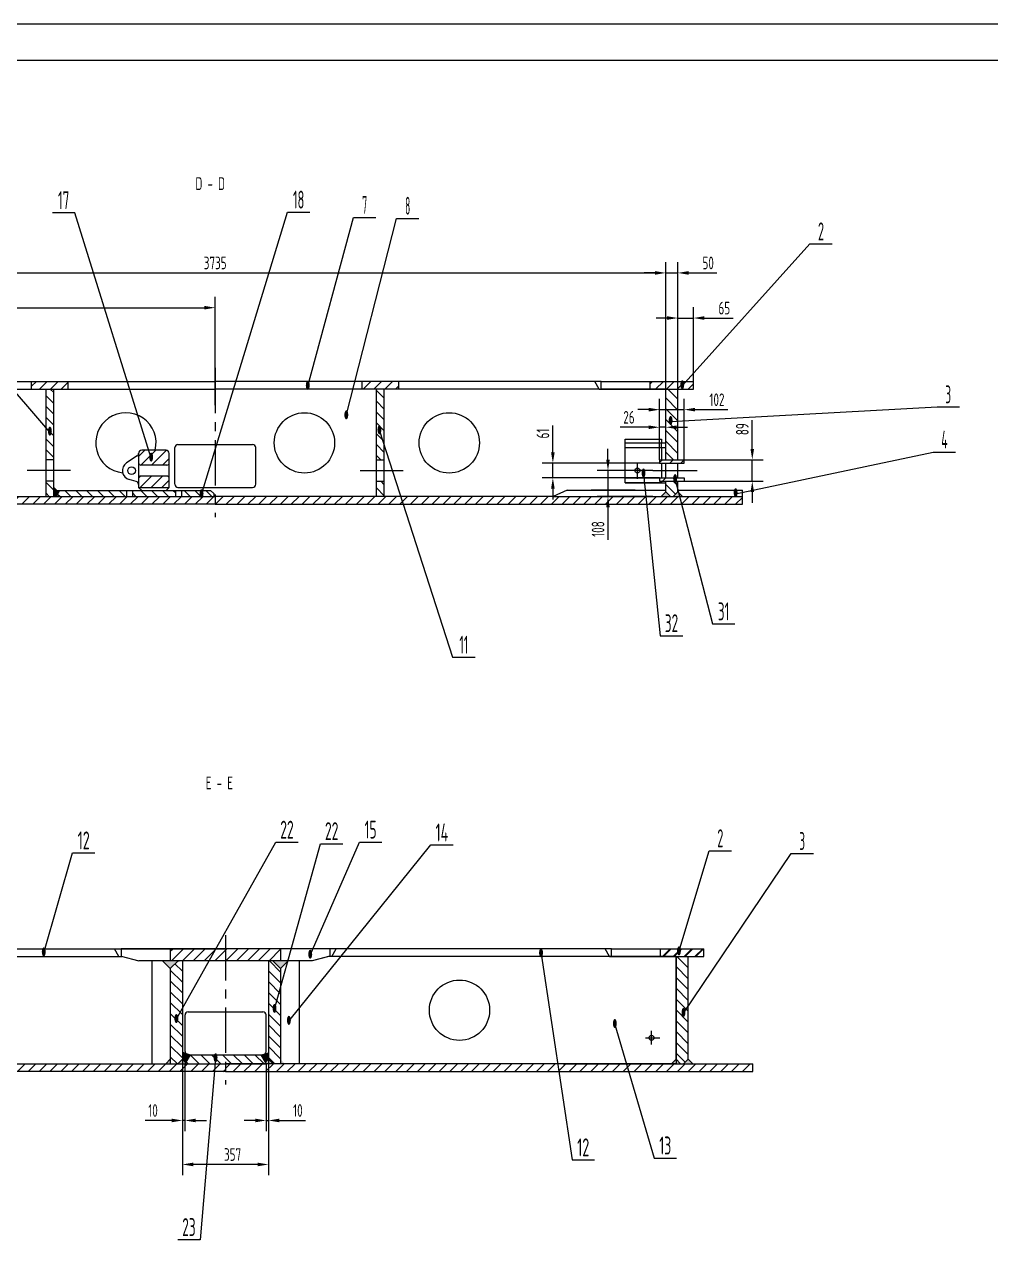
# Model space of a CAD drawing. Header units: millimetres. Extents: x 0 to 12943, y -98 to 8910.
# Drawn here: x 3030 to 7035, y 3873 to 8910 of the extents above; entities that cross this region are included whole.
import ezdxf
from ezdxf.enums import TextEntityAlignment as Align

# ---------------------------------------------------------------- set-up
doc = ezdxf.new("R2010")
doc.units = ezdxf.units.MM
doc.header["$LTSCALE"] = 150
doc.linetypes.add('G', pattern=[2, 1.25, -0.25, 0.25, -0.25])
for name, color, linetype in [('01', 7, 'Continuous'), ('02', 1, 'Continuous'), ('05', 4, 'G'), ('08', 1, 'Continuous'), ('11', 3, 'Continuous')]:
    doc.layers.add(name, color=color, linetype=linetype)
doc.styles.get("Standard").update_dxf_attribs({"font": 'isocp', "width": 0.707, "bigfont": 'intecad.shx'})
doc.dimstyles.new('INTE', dxfattribs={"dimscale": 15, "dimtxt": 3.5, "dimasz": 3, "dimexe": 3, "dimexo": 0, "dimgap": 1, "dimtad": 1, "dimdec": 3, "dimzin": 9, "dimdsep": 46, "dimtxsty": 'Standard', "dimcen": 0, "dimclrd": 1, "dimclre": 1, "dimclrt": 3, "dimaunit": 1, "dimadec": 0, "dimazin": 0, "dimtfac": 1, "dimtdec": 3, "dimtmove": 0, "dimatfit": 0, "dimfxl": 1, "dimarcsym": 0})
pattern_1 = [(135, (197.005, -213.274), (-22.45064, -22.45064), [])]
pattern_2 = [(45, (197.005, -213.274), (-22.45064, 22.45064), [])]
pattern_3 = [(45, (408.205, -179.485), (-22.45064, 22.45064), [])]
pattern_4 = [(135, (408.205, -179.485), (-22.45064, -22.45064), [])]

# ---------------------------------------------------------------- blocks, each defined once
blk = doc.blocks.new('*D33')
at = {"layer": '08', "color": 1, "lineweight": -2}
for p, q in [((1953.8, 7279.6), (1953.8, 7780.5)), ((3821.3, 7331.5), (3821.3, 7780.5)), ((1998.8, 7735.5), (3776.3, 7735.5))]:
    blk.add_line(p, q, dxfattribs=at)
at = {"layer": '08', "color": 1}
for points in [[(1998.8, 7743), (1998.8, 7728), (1953.8, 7735.5)], [(3776.3, 7743), (3776.3, 7728), (3821.3, 7735.5)]]:
    blk.add_solid(points, dxfattribs=at)
at = {"layer": 'Defpoints', "color": 0}
for p in [(3821.3, 7735.5), (3821.3, 7331.5), (1953.8, 7279.6)]:
    blk.add_point(p, dxfattribs=at)
at = {"layer": '08', "color": 3, "insert": (2936.3, 7776.8), "char_height": 52.5, "attachment_point": 5}
blk.add_mtext('1867.5', dxfattribs=at)
blk = doc.blocks.new('*D34')
at = {"layer": '08', "color": 1, "lineweight": -2}
for p, q in [((1953.8, 7324.5), (1953.8, 7924.6)), ((5688.8, 7271.4), (5688.8, 7924.6)), ((1998.8, 7879.6), (5643.8, 7879.6))]:
    blk.add_line(p, q, dxfattribs=at)
at = {"layer": '08', "color": 1}
for points in [[(1998.8, 7887.1), (1998.8, 7872.1), (1953.8, 7879.6)], [(5643.8, 7887.1), (5643.8, 7872.1), (5688.8, 7879.6)]]:
    blk.add_solid(points, dxfattribs=at)
at = {"layer": 'Defpoints', "color": 0}
for p in [(5688.8, 7879.6), (1953.8, 7324.5), (5688.8, 7271.4)]:
    blk.add_point(p, dxfattribs=at)
at = {"layer": '08', "color": 3, "insert": (3821.3, 7920.9), "char_height": 52.5, "attachment_point": 5}
blk.add_mtext('3735', dxfattribs=at)
blk = doc.blocks.new('*D35')
at = {"layer": '08', "color": 1, "lineweight": -2}
for p, q in [((5688.8, 7316.3), (5688.8, 7924.6)), ((5738.8, 7316.3), (5738.8, 7924.6)), ((5643.8, 7879.6), (5598.8, 7879.6)), ((5688.8, 7879.6), (5738.8, 7879.6)), ((5783.8, 7879.6), (5899.6, 7879.6))]:
    blk.add_line(p, q, dxfattribs=at)
at = {"layer": '08', "color": 1}
for points in [[(5643.8, 7887.1), (5643.8, 7872.1), (5688.8, 7879.6)], [(5783.8, 7887.1), (5783.8, 7872.1), (5738.8, 7879.6)]]:
    blk.add_solid(points, dxfattribs=at)
at = {"layer": 'Defpoints', "color": 0}
for p in [(5738.8, 7879.6), (5688.8, 7316.3), (5738.8, 7316.3)]:
    blk.add_point(p, dxfattribs=at)
at = {"layer": '08', "color": 3, "insert": (5864.2, 7920.9), "char_height": 52.5, "attachment_point": 5}
blk.add_mtext('50', dxfattribs=at)
blk = doc.blocks.new('*D37')
at = {"layer": '08', "color": 1, "lineweight": -2}
for p, q in [((5449.1, 7105.7), (5449.1, 7150.7)), ((5635.4, 7060.7), (5404.1, 7060.7)), ((5449.1, 7060.7), (5449.1, 6952.7)), ((5635.4, 6952.7), (5404.1, 6952.7)), ((5449.1, 6907.7), (5449.1, 6773.3))]:
    blk.add_line(p, q, dxfattribs=at)
at = {"layer": '08', "color": 1}
for points in [[(5441.6, 7105.7), (5456.6, 7105.7), (5449.1, 7060.7)], [(5441.6, 6907.7), (5456.6, 6907.7), (5449.1, 6952.7)]]:
    blk.add_solid(points, dxfattribs=at)
at = {"layer": 'Defpoints', "color": 0}
for p in [(5635.4, 7060.7), (5449.1, 6952.7), (5635.4, 6952.7)]:
    blk.add_point(p, dxfattribs=at)
at = {"layer": '08', "color": 3, "insert": (5407.9, 6818), "char_height": 52.5, "attachment_point": 5, "rotation": 90}
blk.add_mtext('108', dxfattribs=at)
blk = doc.blocks.new('*D38')
at = {"layer": '08', "color": 1, "lineweight": -2}
for p, q in [((5220.7, 7136.2), (5220.7, 7246.8)), ((5662.8, 7091.2), (5175.7, 7091.2)), ((5220.7, 7030.2), (5220.7, 7091.2)), ((5662.8, 7030.2), (5175.7, 7030.2)), ((5220.7, 6985.2), (5220.7, 6940.2))]:
    blk.add_line(p, q, dxfattribs=at)
at = {"layer": '08', "color": 1}
for points in [[(5213.2, 7136.2), (5228.2, 7136.2), (5220.7, 7091.2)], [(5213.2, 6985.2), (5228.2, 6985.2), (5220.7, 7030.2)]]:
    blk.add_solid(points, dxfattribs=at)
at = {"layer": 'Defpoints', "color": 0}
for p in [(5220.7, 7091.2), (5662.8, 7091.2), (5662.8, 7030.2)]:
    blk.add_point(p, dxfattribs=at)
at = {"layer": '08', "color": 3, "insert": (5179.5, 7214), "char_height": 52.5, "attachment_point": 5, "rotation": 90}
blk.add_mtext('61', dxfattribs=at)
blk = doc.blocks.new('*D39')
at = {"layer": '08', "color": 1, "lineweight": -2}
for p, q in [((5662.8, 7105.2), (5662.8, 7284.9)), ((5688.8, 7105.2), (5688.8, 7284.9)), ((5617.8, 7239.9), (5499.1, 7239.9)), ((5688.8, 7239.9), (5662.8, 7239.9)), ((5733.8, 7239.9), (5778.8, 7239.9))]:
    blk.add_line(p, q, dxfattribs=at)
at = {"layer": '08', "color": 1}
for points in [[(5617.8, 7247.4), (5617.8, 7232.4), (5662.8, 7239.9)], [(5733.8, 7247.4), (5733.8, 7232.4), (5688.8, 7239.9)]]:
    blk.add_solid(points, dxfattribs=at)
at = {"layer": 'Defpoints', "color": 0}
for p in [(5662.8, 7239.9), (5662.8, 7105.2), (5688.8, 7105.2)]:
    blk.add_point(p, dxfattribs=at)
at = {"layer": '08', "color": 3, "insert": (5536, 7281.1), "char_height": 52.5, "attachment_point": 5}
blk.add_mtext('26', dxfattribs=at)
blk = doc.blocks.new('*D40')
at = {"layer": '08', "color": 1, "lineweight": -2}
for p, q in [((5662.8, 7105.2), (5662.8, 7357.8)), ((5764.8, 7105.2), (5764.8, 7357.8)), ((5617.8, 7312.8), (5572.8, 7312.8)), ((5662.8, 7312.8), (5764.8, 7312.8)), ((5809.8, 7312.8), (5946.4, 7312.8))]:
    blk.add_line(p, q, dxfattribs=at)
at = {"layer": '08', "color": 1}
for points in [[(5617.8, 7320.3), (5617.8, 7305.3), (5662.8, 7312.8)], [(5809.8, 7320.3), (5809.8, 7305.3), (5764.8, 7312.8)]]:
    blk.add_solid(points, dxfattribs=at)
at = {"layer": 'Defpoints', "color": 0}
for p in [(5764.8, 7312.8), (5662.8, 7105.2), (5764.8, 7105.2)]:
    blk.add_point(p, dxfattribs=at)
at = {"layer": '08', "color": 3, "insert": (5900.6, 7354), "char_height": 52.5, "attachment_point": 5}
blk.add_mtext('102', dxfattribs=at)
blk = doc.blocks.new('*D41')
at = {"layer": '08', "color": 1, "lineweight": -2}
for p, q in [((6047.1, 7150.2), (6047.1, 7268.7)), ((5764.3, 7105.2), (6092.1, 7105.2)), ((6047.1, 7016.2), (6047.1, 7105.2)), ((5764.8, 7016.2), (6092.1, 7016.2)), ((6047.1, 6971.2), (6047.1, 6926.2))]:
    blk.add_line(p, q, dxfattribs=at)
at = {"layer": '08', "color": 1}
for points in [[(6039.6, 7150.2), (6054.6, 7150.2), (6047.1, 7105.2)], [(6039.6, 6971.2), (6054.6, 6971.2), (6047.1, 7016.2)]]:
    blk.add_solid(points, dxfattribs=at)
at = {"layer": 'Defpoints', "color": 0}
for p in [(5764.3, 7105.2), (6047.1, 7105.2), (5764.8, 7016.2)]:
    blk.add_point(p, dxfattribs=at)
at = {"layer": '08', "color": 3, "insert": (6005.9, 7231.9), "char_height": 52.5, "attachment_point": 5, "rotation": 90}
blk.add_mtext('89', dxfattribs=at)
blk = doc.blocks.new('*D42')
at = {"layer": '08', "color": 1, "lineweight": -2}
for p, q in [((5738.8, 7429.7), (5738.8, 7737.6)), ((5803.8, 7429.7), (5803.8, 7737.6)), ((5693.8, 7692.6), (5648.8, 7692.6)), ((5738.8, 7692.6), (5803.8, 7692.6)), ((5848.8, 7692.6), (5968.3, 7692.6))]:
    blk.add_line(p, q, dxfattribs=at)
at = {"layer": '08', "color": 1}
for points in [[(5693.8, 7700.1), (5693.8, 7685.1), (5738.8, 7692.6)], [(5848.8, 7700.1), (5848.8, 7685.1), (5803.8, 7692.6)]]:
    blk.add_solid(points, dxfattribs=at)
at = {"layer": 'Defpoints', "color": 0}
for p in [(5803.8, 7692.6), (5738.8, 7429.7), (5803.8, 7429.7)]:
    blk.add_point(p, dxfattribs=at)
at = {"layer": '08', "color": 3, "insert": (5931.1, 7733.8), "char_height": 52.5, "attachment_point": 5}
blk.add_mtext('65', dxfattribs=at)
blk = doc.blocks.new('*D44')
at = {"layer": '08', "color": 1, "lineweight": -2}
for p, q in [((3685.3, 4601.3), (3685.3, 4321.7)), ((3695.5, 4601.3), (3695.5, 4321.7)), ((3640.3, 4366.7), (3531.8, 4366.7)), ((3695.5, 4366.7), (3685.3, 4366.7)), ((3740.5, 4366.7), (3785.5, 4366.7))]:
    blk.add_line(p, q, dxfattribs=at)
at = {"layer": '08', "color": 1}
for points in [[(3640.3, 4374.2), (3640.3, 4359.2), (3685.3, 4366.7)], [(3740.5, 4374.2), (3740.5, 4359.2), (3695.5, 4366.7)]]:
    blk.add_solid(points, dxfattribs=at)
at = {"layer": 'Defpoints', "color": 0}
for p in [(3685.3, 4601.3), (3695.5, 4601.3), (3685.3, 4366.7)]:
    blk.add_point(p, dxfattribs=at)
at = {"layer": '08', "color": 3, "insert": (3563.6, 4408), "char_height": 52.5, "attachment_point": 5}
blk.add_mtext('10', dxfattribs=at)
blk = doc.blocks.new('*D45')
at = {"layer": '08', "color": 1, "lineweight": -2}
for p, q in [((4032, 4601.3), (4032, 4321.7)), ((4042.3, 4601.3), (4042.3, 4321.7)), ((3987, 4366.7), (3942, 4366.7)), ((4032, 4366.7), (4042.3, 4366.7)), ((4087.3, 4366.7), (4195.7, 4366.7))]:
    blk.add_line(p, q, dxfattribs=at)
at = {"layer": '08', "color": 1}
for points in [[(3987, 4374.2), (3987, 4359.2), (4032, 4366.7)], [(4087.3, 4374.2), (4087.3, 4359.2), (4042.3, 4366.7)]]:
    blk.add_solid(points, dxfattribs=at)
at = {"layer": 'Defpoints', "color": 0}
for p in [(4032, 4601.3), (4042.3, 4601.3), (4042.3, 4366.7)]:
    blk.add_point(p, dxfattribs=at)
at = {"layer": '08', "color": 3, "insert": (4164, 4408), "char_height": 52.5, "attachment_point": 5}
blk.add_mtext('10', dxfattribs=at)
blk = doc.blocks.new('*D46')
at = {"layer": '08', "color": 1, "lineweight": -2}
for p, q in [((3685.3, 4760.4), (3685.3, 4139.4)), ((4042.3, 4762.6), (4042.3, 4139.4)), ((3997.3, 4184.4), (3730.3, 4184.4))]:
    blk.add_line(p, q, dxfattribs=at)
at = {"layer": '08', "color": 1}
for points in [[(3730.3, 4191.9), (3730.3, 4176.9), (3685.3, 4184.4)], [(3997.3, 4191.9), (3997.3, 4176.9), (4042.3, 4184.4)]]:
    blk.add_solid(points, dxfattribs=at)
at = {"layer": 'Defpoints', "color": 0}
for p in [(3685.3, 4760.4), (4042.3, 4762.6), (3685.3, 4184.4)]:
    blk.add_point(p, dxfattribs=at)
at = {"layer": '08', "color": 3, "insert": (3893.5, 4225.6), "char_height": 52.5, "attachment_point": 5}
blk.add_mtext('357', dxfattribs=at)
blk = doc.blocks.new('*U84')
at = {"layer": '01'}
blk.add_lwpolyline([(831, 584), (25, 584)], dxfattribs=at)
at = {"layer": '02'}
blk.add_lwpolyline([(841, 594), (0, 594)], dxfattribs=at)

msp = doc.modelspace()

# ---------------------------------------------------------------- hatches: boundary and pattern name
at = {"layer": '02', "linetype": 'Continuous'}
h = msp.add_hatch(dxfattribs=at)
h.set_pattern_fill('ANSI31', color=1, scale=10, style=0)
h.set_pattern_definition(pattern_2)
h.paths.add_polyline_path([(3212.2574, 7397.6987), (3212.2574, 7429.6987), (3060.2574, 7429.6987), (3060.2574, 7397.6987)])
h.paths.add_polyline_path([(1838.7574, 7429.6987), (1838.7574, 7397.6987), (2018.7574, 7397.6987), (2018.7574, 7429.6987)])
h.paths.add_polyline_path([(2421.2574, 6952.6987), (1636.2574, 6952.6987), (1636.2574, 6920.6987), (1776.2574, 6920.6987), (2081.2574, 6920.6987), (3821.2574, 6920.6987), (3821.2574, 6952.6987)])
h = msp.add_hatch(dxfattribs=at)
h.set_pattern_fill('ANSI31', color=1, scale=10, style=0)
h.paths.add_polyline_path([(4430.2574, 7397.6987), (4430.2574, 7429.6987), (4582.2574, 7429.6987), (4582.2574, 7397.6987)])
h.paths.add_polyline_path([(5803.7574, 7429.6987), (5803.7574, 7397.6987), (5623.7574, 7397.6987), (5623.7574, 7429.6987)])
h.paths.add_polyline_path([(5221.2574, 6952.6987), (6006.2574, 6952.6987), (6006.2574, 6920.6987), (5866.2574, 6920.6987), (5561.2574, 6920.6987), (3821.2574, 6920.6987), (3821.2574, 6952.6987)])
h = msp.add_hatch(dxfattribs=at)
h.set_pattern_fill('ANSI31', color=1, scale=10, angle=90, style=0)
h.set_pattern_definition(pattern_1)
h.paths.add_polyline_path([(3152.2574, 7016.1987), (3120.2574, 7016.1987), (3120.2574, 6952.6987), (3152.2574, 6952.6987)])
h.paths.add_polyline_path([(3120.2574, 7105.1987), (3152.2574, 7105.1987), (3152.2574, 7397.6987), (3120.2574, 7397.6987)])
h.paths.add_polyline_path([(1903.7574, 6971.6987), (1922.7574, 6952.6987), (1934.7574, 6952.6987), (1953.7574, 6971.6987), (1953.7574, 7397.6987), (1903.7574, 7397.6987)])
h = msp.add_hatch(dxfattribs=at)
h.set_pattern_fill('ANSI31', color=1, scale=10, angle=90, style=0)
h.set_pattern_definition(pattern_1)
h.paths.add_polyline_path([(5738.7574, 7397.6987), (5688.7574, 7397.6987), (5688.7574, 7105.1987), (5738.7574, 7105.1987)])
h.paths.add_polyline_path([(5738.7574, 7016.1987), (5688.7574, 7016.1987), (5688.7574, 6971.6987), (5707.7574, 6952.6987), (5719.7574, 6952.6987), (5738.7574, 6971.6987)])
h.paths.add_polyline_path([(4490.2574, 6952.6987), (4522.2574, 6952.6987), (4522.2574, 7016.1987), (4490.2574, 7016.1987)])
h.paths.add_polyline_path([(4522.2574, 7397.6987), (4490.2574, 7397.6987), (4490.2574, 7105.1987), (4522.2574, 7105.1987)])
h = msp.add_hatch(dxfattribs=at)
h.set_pattern_fill('ANSI31', color=1, scale=10, style=0)
h.set_pattern_definition([(45, (197.005, -902.676), (-22.45064, 22.45064), [])])
h.paths.add_polyline_path([(3630.7574, 7131.6987, 0.414213562), (3617.7574, 7144.6987), (3516.7574, 7144.6987, 0.414213562), (3503.7574, 7131.6987), (3503.7574, 7092.6987, 0.414213562), (3513.7574, 7082.6987), (3620.7574, 7082.6987, 0.414213562), (3630.7574, 7092.6987)])
h = msp.add_hatch(dxfattribs=at)
h.set_pattern_fill('ANSI31', color=1, scale=10, style=0)
h.set_pattern_definition(pattern_2)
h.paths.add_polyline_path([(5764.7574, 7091.1987), (5764.7574, 7105.1987), (5662.7574, 7105.1987), (5662.7574, 7091.1987)])
h.paths.add_polyline_path([(5764.7574, 7016.1987), (5764.7574, 7030.1987), (5662.7574, 7030.1987), (5662.7574, 7016.1987)])
h = msp.add_hatch(dxfattribs=at)
h.set_pattern_fill('ANSI31', color=1, scale=10, style=0)
h.set_pattern_definition([(45, (197.005, -902.676), (-22.45064, 22.45064), [])])
h.paths.add_polyline_path([(3630.7574, 7027.6987, 0.414213562), (3620.7574, 7037.6987), (3513.7574, 7037.6987, 0.414213562), (3503.7574, 7027.6987), (3503.7574, 6990.6987), (3630.7574, 6990.6987)])
for points in [[(3176.6911, 6977.6987), (3165.2574, 6977.6987), (3152.2574, 6990.6987), (3152.2574, 6952.6987), (3162.2574, 6952.6987)], [(3603.27, 5028.251), (3667.27, 5028.251), (3635.27, 4996.251)], [(4124.27, 5028.251), (4060.27, 5028.251), (4092.27, 4996.251)], [(3717.52, 4639.251), (3717.1975, 4639.351), (3709.27, 4639.351, -0.251483602), (3698.4339, 4645.1691), (3685.27, 4649.251), (3685.27, 4620.251), (3698.7283, 4606.7926)]]:
    msp.add_hatch(color=1, dxfattribs=at).paths.add_polyline_path(points)
h = msp.add_hatch(dxfattribs=at)
h.set_pattern_fill('ANSI31', color=1, scale=10, angle=90, style=0)
h.set_pattern_definition(pattern_1)
h.paths.add_polyline_path([(3815.2574, 6952.6987), (3815.2574, 6964.6987), (3802.2574, 6977.6987), (3681.2574, 6977.6987), (3681.2574, 6952.6987)])
h.paths.add_polyline_path([(3656.2574, 6952.6987), (3656.2574, 6977.6987), (3478.2574, 6977.6987), (3478.2574, 6952.6987)])
h.paths.add_polyline_path([(3176.6911, 6977.6987), (3162.2574, 6952.6987), (3453.2574, 6952.6987), (3453.2574, 6977.6987)])
h = msp.add_hatch(color=1, dxfattribs=at)
h.paths.add_polyline_path([(5669.7574, 6952.6987), (5688.7574, 6971.6987), (5688.7574, 6952.6987)])
h.paths.add_polyline_path([(5688.7574, 6952.6987), (5688.7574, 6971.6987), (5707.7574, 6952.6987)])
h.paths.add_polyline_path([(5719.7574, 6952.6987), (5738.7574, 6971.6987), (5738.7574, 6952.6987)])
h.paths.add_polyline_path([(5738.7574, 6971.6987), (5757.7574, 6952.6987), (5738.7574, 6952.6987)])
h = msp.add_hatch(dxfattribs=at)
h.set_pattern_fill('ANSI31', color=1, scale=10, style=0)
h.set_pattern_definition(pattern_3)
h.paths.add_polyline_path([(1881.27, 5078.251), (1881.27, 5046.251), (2061.27, 5046.251), (2061.27, 5078.251)])
h.paths.add_polyline_path([(3863.77, 4569.251), (3863.77, 4601.251), (3695.52, 4601.251), (3204.77, 4601.251), (2463.77, 4601.251), (1678.77, 4601.251), (1678.77, 4569.251), (1818.77, 4569.251), (2123.77, 4569.251)])
h = msp.add_hatch(dxfattribs=at)
h.set_pattern_fill('ANSI31', color=1, scale=10, style=0)
h.set_pattern_definition(pattern_3)
h.paths.add_polyline_path([(3863.77, 5078.251), (3863.77, 5028.251), (4092.27, 5028.251), (4092.27, 5078.251)])
h.paths.add_polyline_path([(3863.77, 5028.251), (3863.77, 5078.251), (3635.27, 5078.251), (3635.27, 5028.251)])
h = msp.add_hatch(dxfattribs=at)
h.set_pattern_fill('ANSI31', color=1, scale=10, style=0)
h.paths.add_polyline_path([(5846.27, 5078.251), (5846.27, 5046.251), (5666.27, 5046.251), (5666.27, 5078.251)])
h.paths.add_polyline_path([(3863.77, 4569.251), (3863.77, 4601.251), (4032.02, 4601.251), (4522.77, 4601.251), (5263.77, 4601.251), (6048.77, 4601.251), (6048.77, 4569.251), (5908.77, 4569.251), (5603.77, 4569.251)])
h = msp.add_hatch(dxfattribs=at)
h.set_pattern_fill('ANSI31', color=1, scale=10, style=0)
h.set_pattern_definition(pattern_3)
h.paths.add_polyline_path([(5846.27, 5046.251), (5846.27, 5078.251), (5666.27, 5078.251), (5666.27, 5046.251), (5731.27, 5046.251)])
h = msp.add_hatch(dxfattribs=at)
h.set_pattern_fill('ANSI31', color=1, scale=10, angle=90, style=0)
h.set_pattern_definition(pattern_4)
h.paths.add_polyline_path([(5731.27, 4620.251), (5750.27, 4601.251), (5762.27, 4601.251), (5781.27, 4620.251), (5781.27, 5046.251), (5731.27, 5046.251)])
h = msp.add_hatch(dxfattribs=at)
h.set_pattern_fill('ANSI31', color=1, scale=10, angle=90, style=0)
h.set_pattern_definition(pattern_4)
h.paths.add_polyline_path([(3685.27, 4620.251), (3666.27, 4601.251), (3635.27, 4601.251), (3635.27, 4996.251), (3667.27, 5028.251), (3672.27, 5028.251), (3685.27, 5028.251)])
h = msp.add_hatch(dxfattribs=at)
h.set_pattern_fill('ANSI31', color=1, scale=10, angle=90, style=0)
h.set_pattern_definition(pattern_4)
h.paths.add_polyline_path([(4092.27, 4996.251), (4060.27, 5028.251), (4055.27, 5028.251), (4042.27, 5028.251), (4042.27, 4620.251), (4061.27, 4601.251), (4092.27, 4601.251)])
h = msp.add_hatch(dxfattribs=at)
h.set_pattern_fill('ANSI31', color=1, scale=10, angle=90, style=0)
h.set_pattern_definition(pattern_4)
h.paths.add_polyline_path([(4032.02, 4601.251), (4010.02, 4639.251), (3863.77, 4639.251), (3863.77, 4601.251)])
h.paths.add_polyline_path([(3863.77, 4601.251), (3863.77, 4639.251), (3717.52, 4639.251), (3695.52, 4601.251)])
h = msp.add_hatch(color=1, dxfattribs=at)
h.paths.add_polyline_path([(4029.1061, 4645.1691), (4042.27, 4649.251), (4042.27, 4620.251), (4028.8117, 4606.7926), (4010.02, 4639.251), (4010.3425, 4639.351), (4018.27, 4639.351, 0.251483602)])
h.paths.add_polyline_path([(4018.27, 4639.351), (4010.3425, 4639.351), (4029.1061, 4645.1691, -0.251483602)], flags=16)
h = msp.add_hatch(color=1, dxfattribs=at)
h.paths.add_polyline_path([(3685.27, 4601.251), (3685.27, 4620.251), (3666.27, 4601.251)])
h.paths.add_polyline_path([(3635.27, 4601.251), (3635.27, 4620.251), (3616.27, 4601.251)])
h.paths.add_polyline_path([(3685.27, 4601.251), (3695.52, 4601.251), (3698.7283, 4606.7926), (3685.27, 4620.251)])
h = msp.add_hatch(color=1, dxfattribs=at)
h.paths.add_polyline_path([(4042.27, 4601.251), (4042.27, 4620.251), (4061.27, 4601.251)])
h.paths.add_polyline_path([(4092.27, 4601.251), (4092.27, 4620.251), (4111.27, 4601.251)])
h.paths.add_polyline_path([(4042.27, 4601.251), (4032.02, 4601.251), (4028.8117, 4606.7926), (4042.27, 4620.251)])
h = msp.add_hatch(color=1, dxfattribs=at)
h.paths.add_polyline_path([(5712.27, 4601.251), (5731.27, 4620.251), (5731.27, 4601.251)])
h.paths.add_polyline_path([(5731.27, 4601.251), (5731.27, 4620.251), (5750.27, 4601.251)])
h.paths.add_polyline_path([(5762.27, 4601.251), (5781.27, 4620.251), (5781.27, 4601.251)])
h.paths.add_polyline_path([(5781.27, 4620.251), (5800.27, 4601.251), (5781.27, 4601.251)])

# ---------------------------------------------------------------- linework, layer by layer
for p, q in [((3653.7574, 7003.7987), (3653.7574, 7155.5987)), ((3666.7574, 7168.5987), (3976.3574, 7168.5987)), ((3989.3574, 7003.7987), (3989.3574, 7155.5987)), ((3497.8897, 7120.8299), (3453.9091, 7091.9689)), ((3494.2854, 7015.2108), (3464.4448, 7023.6248)), ((3176.6911, 6977.6987), (3162.2574, 6952.6987)), ((3162.2574, 6952.6987), (3815.2574, 6952.6987)), ((3165.2574, 6977.6987), (3802.2574, 6977.6987)), ((3666.7574, 6990.7987), (3976.3574, 6990.7987)), ((3802.2574, 6977.6987), (3815.2574, 6964.6987)), ((4480.2574, 6952.6987), (3827.2574, 6952.6987)), ((5731.27, 5046.251), (5731.27, 4601.251)), ((3558.77, 5028.251), (3558.77, 4601.251)), ((4168.77, 5028.251), (4168.77, 4601.251)), ((3696.27, 4652.351), (3696.27, 4804.151)), ((3709.27, 4817.151), (4018.87, 4817.151)), ((4031.87, 4652.351), (4031.87, 4804.151)), ((3709.27, 4639.351), (4018.87, 4639.351)), ((3204.77, 4601.251), (3857.77, 4601.251)), ((4522.77, 4601.251), (3869.77, 4601.251))]:
    msp.add_line(p, q)
msp.add_circle((5629.27, 4709.251), 10.3)
for centre, radius, start, end in [((3666.7574, 7155.5987), 13, 90, 180), ((3976.3574, 7155.5987), 13, 0, 90), ((3490.7574, 7131.6987), 13, 303.2737145, 0), ((3474.7574, 7060.1987), 38, 123.2737145, 254.2534576), ((3490.7574, 7002.6987), 13, 0, 74.2534576), ((3666.7574, 7003.7987), 13, 180, 270), ((3976.3574, 7003.7987), 13, 270, 0), ((3709.27, 4804.151), 13, 90, 180), ((4018.87, 4804.151), 13, 0, 90), ((3709.27, 4652.351), 13, 180, 270), ((4018.87, 4652.351), 13, 270, 0)]:
    msp.add_arc(centre, radius, start, end)
at = {"layer": '01', "color": 7, "linetype": 'Continuous'}
for p, q in [((2248.2574, 7429.6987), (3821.2574, 7429.6987)), ((3060.2574, 7397.6987), (3060.2574, 7429.6987)), ((3212.2574, 7397.6987), (3212.2574, 7429.6987)), ((5421.2574, 7429.6987), (3821.2574, 7429.6987)), ((4430.2574, 7397.6987), (4430.2574, 7429.6987)), ((4582.2574, 7397.6987), (4582.2574, 7429.6987)), ((5412.2574, 7397.6987), (5394.2574, 7429.6987)), ((5421.2574, 7429.6987), (5803.7574, 7429.6987)), ((5421.2574, 7397.6987), (5421.2574, 7429.6987)), ((5623.7574, 7397.6987), (5623.7574, 7429.6987)), ((5803.7574, 7397.6987), (5803.7574, 7429.6987)), ((2230.2574, 7397.6987), (3605.1953, 7397.6987)), ((3120.2574, 6952.6987), (3120.2574, 7397.6987)), ((3152.2574, 6952.6987), (3152.2574, 7397.6987)), ((3605.1953, 7397.6987), (3821.2574, 7397.6987)), ((5412.2574, 7397.6987), (3821.2574, 7397.6987)), ((4490.2574, 6952.6987), (4490.2574, 7397.6987)), ((4522.2574, 6952.6987), (4522.2574, 7397.6987)), ((5412.2574, 7397.6987), (5623.7574, 7397.6987)), ((5688.7574, 7397.6987), (5421.2574, 7397.6987)), ((5623.7574, 7397.6987), (5803.7574, 7397.6987)), ((5688.7574, 7105.1987), (5688.7574, 7397.6987)), ((5738.7574, 7105.1987), (5738.7574, 7397.6987)), ((5519.7574, 7009.6987), (5519.7574, 7190.6987)), ((5519.7574, 7190.6987), (5670.7574, 7190.6987)), ((5519.7574, 7175.6987), (5688.7574, 7175.6987)), ((5519.7574, 7155.6987), (5519.7574, 7175.6987)), ((5519.7574, 7155.6987), (5688.7574, 7155.6987)), ((5519.7574, 7155.6987), (5688.7574, 7155.6987)), ((5670.7574, 7190.6987), (5670.7574, 7175.6987)), ((5670.7574, 7155.6987), (5670.7574, 7175.6987)), ((5670.7574, 7155.6987), (5670.7574, 7105.1987)), ((5688.7574, 7155.6987), (5688.7574, 7175.6987)), ((3152.2574, 7105.1987), (3120.2574, 7105.1987)), ((3503.7574, 7131.6987), (3503.7574, 6990.6987)), ((3617.7574, 7144.6987), (3516.7574, 7144.6987)), ((4490.2574, 7105.1987), (4522.2574, 7105.1987)), ((5662.7574, 7105.1987), (5764.7574, 7105.1987)), ((5662.7574, 7105.1987), (5662.7574, 7091.1987)), ((5764.7574, 7091.1987), (5764.7574, 7105.1987)), ((3620.7574, 7082.6987), (3513.7574, 7082.6987)), ((5662.7574, 7091.1987), (5764.7574, 7091.1987)), ((5670.7574, 7091.1987), (5670.7574, 7030.1987)), ((5688.7574, 7030.1987), (5688.7574, 7091.1987)), ((5738.7574, 7030.1987), (5738.7574, 7091.1987)), ((3152.2574, 7016.1987), (3120.2574, 7016.1987)), ((3620.7574, 7037.6987), (3513.7574, 7037.6987)), ((4490.2574, 7016.1987), (4522.2574, 7016.1987)), ((5519.7574, 7029.6987), (5662.7574, 7029.6987)), ((5519.7574, 7009.6987), (5519.7574, 7029.6987)), ((5670.7574, 7009.6987), (5519.7574, 7009.6987)), ((5519.7574, 7009.6987), (5688.7574, 7009.6987)), ((5662.7574, 7030.1987), (5764.7574, 7030.1987)), ((5662.7574, 7030.1987), (5662.7574, 7016.1987)), ((5662.7574, 7016.1987), (5764.7574, 7016.1987)), ((5670.7574, 7016.1987), (5670.7574, 7009.6987)), ((5688.7574, 6971.6987), (5688.7574, 7016.1987)), ((5738.7574, 6971.6987), (5738.7574, 7016.1987)), ((5764.7574, 7030.1987), (5764.7574, 7016.1987)), ((2421.2574, 6952.6987), (3821.2574, 6952.6987)), ((3453.2574, 6977.6987), (3453.2574, 6952.6987)), ((3478.2574, 6977.6987), (3478.2574, 6952.6987)), ((3503.7574, 6990.6987), (3630.7574, 6990.6987)), ((3516.7574, 6977.6987), (3503.7574, 6990.6987)), ((3516.7574, 6977.6987), (3617.7574, 6977.6987)), ((3617.7574, 6977.6987), (3630.7574, 6990.6987)), ((3656.2574, 6977.6987), (3656.2574, 6952.6987)), ((3681.2574, 6977.6987), (3681.2574, 6952.6987)), ((3815.2574, 6964.6987), (3815.2574, 6952.6987)), ((5221.2574, 6952.6987), (3821.2574, 6952.6987)), ((5280.1348, 6978.6987), (5221.2574, 6952.6987)), ((5221.2574, 6952.6987), (6006.2574, 6952.6987)), ((5280.1348, 6978.6987), (5561.2574, 6978.6987)), ((5561.2574, 6978.6987), (5379.0345, 6978.6987)), ((5561.2574, 6978.6987), (5688.7574, 6978.6987)), ((5738.7574, 6978.6987), (5866.2574, 6978.6987)), ((5561.2574, 6920.6987), (5866.2574, 6920.6987)), ((2272.77, 5046.251), (3435.1121, 5046.251)), ((2290.77, 5078.251), (3863.77, 5078.251)), ((3422.27, 5046.251), (3404.27, 5078.251)), ((3635.27, 5078.251), (3635.27, 5028.251)), ((3635.27, 5078.251), (3635.27, 5028.251)), ((5463.77, 5078.251), (3863.77, 5078.251)), ((4092.27, 5078.251), (4092.27, 5028.251)), ((5454.77, 5046.251), (4292.4279, 5046.251)), ((4305.27, 5046.251), (4323.27, 5078.251)), ((5454.77, 5046.251), (5436.77, 5078.251)), ((5454.77, 5046.251), (5666.27, 5046.251)), ((5463.77, 5078.251), (5846.27, 5078.251)), ((5463.77, 5046.251), (5463.77, 5078.251)), ((5731.27, 5046.251), (5463.77, 5046.251)), ((5666.27, 5046.251), (5666.27, 5078.251)), ((5666.27, 5046.251), (5846.27, 5046.251)), ((5731.27, 4620.251), (5731.27, 5046.251)), ((5781.27, 4620.251), (5781.27, 5046.251)), ((5846.27, 5046.251), (5846.27, 5078.251)), ((3558.77, 5028.251), (3558.77, 4601.251)), ((3603.27, 5028.251), (3635.27, 4996.251)), ((3667.27, 5028.251), (3635.27, 4996.251)), ((3635.27, 4996.251), (3635.27, 4601.251)), ((3667.27, 5028.251), (3672.27, 5028.251)), ((3685.27, 5028.251), (3685.27, 4601.251)), ((4042.27, 5028.251), (4042.27, 4601.251)), ((4060.27, 5028.251), (4055.27, 5028.251)), ((4060.27, 5028.251), (4092.27, 4996.251)), ((4124.27, 5028.251), (4092.27, 4996.251)), ((4092.27, 4996.251), (4092.27, 4601.251)), ((4168.77, 5028.251), (4168.77, 4601.251)), ((2463.77, 4601.251), (3863.77, 4601.251)), ((3635.27, 4620.251), (3616.27, 4601.251)), ((3635.27, 4601.251), (3666.27, 4601.251)), ((3635.27, 4601.251), (3649.1614, 4601.251)), ((3685.27, 4620.251), (3666.27, 4601.251)), ((3685.27, 4620.251), (3698.7283, 4606.7926)), ((5263.77, 4601.251), (3863.77, 4601.251)), ((4042.27, 4620.251), (4028.8117, 4606.7926)), ((4042.27, 4620.251), (4061.27, 4601.251)), ((4092.27, 4601.251), (4061.27, 4601.251)), ((4092.27, 4601.251), (4078.3786, 4601.251)), ((5263.77, 4601.251), (6048.77, 4601.251)), ((5603.77, 4569.251), (5908.77, 4569.251))]:
    msp.add_line(p, q, dxfattribs=at)
at = {"layer": '01'}
for p, q in [((3630.7574, 6990.6987), (3630.7574, 7131.6987)), ((3152.2574, 6990.6987), (3165.2574, 6977.6987)), ((5688.7574, 6971.6987), (5669.7574, 6952.6987)), ((5688.7574, 6971.6987), (5707.7574, 6952.6987)), ((5738.7574, 6971.6987), (5719.7574, 6952.6987)), ((5738.7574, 6971.6987), (5757.7574, 6952.6987)), ((5866.2574, 6978.6987), (6006.2574, 6978.6987)), ((6006.2574, 6920.6987), (6006.2574, 6978.6987)), ((3821.2574, 6920.6987), (2081.2574, 6920.6987)), ((3821.2574, 6920.6987), (5561.2574, 6920.6987)), ((5866.2574, 6920.6987), (6006.2574, 6920.6987)), ((4296.27, 5078.251), (3431.27, 5078.251)), ((3431.27, 5078.251), (3431.27, 5047.251)), ((3431.27, 5078.251), (3431.27, 5047.251)), ((3431.27, 5078.251), (3431.27, 5047.251)), ((3431.27, 5078.251), (3431.27, 5047.251)), ((3431.27, 5047.251), (3504.27, 5028.251)), ((4296.27, 5047.251), (4223.27, 5028.251)), ((4292.4279, 5046.251), (4223.27, 5028.251)), ((5731.27, 5046.251), (4292.4279, 5046.251)), ((4296.27, 5078.251), (4296.27, 5047.251)), ((4296.27, 5078.251), (4296.27, 5047.251)), ((4223.27, 5028.251), (3504.27, 5028.251)), ((4223.27, 5028.251), (4168.77, 5028.251)), ((3685.27, 4649.251), (3717.52, 4639.251)), ((3717.52, 4639.251), (3695.52, 4601.251)), ((3717.52, 4639.251), (4010.02, 4639.251)), ((4010.02, 4639.251), (4032.02, 4601.251)), ((3695.52, 4601.251), (4032.02, 4601.251)), ((5731.27, 4601.251), (4168.77, 4601.251)), ((5731.27, 4620.251), (5712.27, 4601.251)), ((5731.27, 4620.251), (5750.27, 4601.251)), ((5781.27, 4620.251), (5762.27, 4601.251)), ((5781.27, 4620.251), (5800.27, 4601.251)), ((6048.77, 4569.251), (6048.77, 4601.251)), ((3863.77, 4569.251), (2123.77, 4569.251)), ((3863.77, 4569.251), (5603.77, 4569.251)), ((5908.77, 4569.251), (6048.77, 4569.251))]:
    msp.add_line(p, q, dxfattribs=at)
for centre, radius in [((4191.2574, 7175.1987), 125), ((4791.2574, 7175.1987), 125), ((3474.7574, 7060.1987), 16), ((4833.77, 4823.751), 125), ((4833.77, 4823.751), 125)]:
    msp.add_circle(centre, radius, dxfattribs=at)
at = {"layer": '01', "color": 7, "linetype": 'Continuous'}
msp.add_circle((5570.7574, 7060.6987), 10.5, dxfattribs=at)
for centre, radius, start, end in [((3451.2574, 7175.1987), 125, 345.8772555, 263.8699854), ((3516.7574, 7131.6987), 13, 90, 180), ((3617.7574, 7131.6987), 13, 0, 90), ((3513.7574, 7092.6987), 10, 180, 270), ((3620.7574, 7092.6987), 10, 270, 0), ((3513.7574, 7027.6987), 10, 90, 180), ((3620.7574, 7027.6987), 10, 0, 90)]:
    msp.add_arc(centre, radius, start, end, dxfattribs=at)
at = {"layer": '02'}
for p, q in [((3239.7438, 8128.8845), (3146.7438, 8128.8845)), ((3556.1139, 7112.3166), (3239.7438, 8128.8845)), ((3764.859, 6960.6619), (4120.7938, 8131.1941)), ((4120.7938, 8131.1941), (4213.7938, 8131.1941)), ((4204.886, 7409.7477), (4394.3396, 8109.3398)), ((4364.6851, 7287.4917), (4572.6256, 8105.7969)), ((4394.3396, 8109.3398), (4487.3396, 8109.3398)), ((4572.6256, 8105.7969), (4665.6256, 8105.7969)), ((3136.2574, 7219.6697), (2428.6236, 8042.7156)), ((5756.9123, 7412.0924), (6285.4064, 7999.6493)), ((6285.4064, 7999.6493), (6378.4064, 7999.6493)), ((5708.676, 7264.1048), (6812.635, 7324.1038)), ((6812.635, 7324.1038), (6905.635, 7324.1038)), ((4501.8546, 7225.3094), (4805.1836, 6286.5622)), ((5978.1293, 6964.5341), (6796.8541, 7136.6981)), ((6796.8541, 7136.6981), (6889.8541, 7136.6981)), ((5596.3143, 7046.7925), (5665.7267, 6375.6781)), ((5727.2288, 7023.1987), (5881.7042, 6424.6143)), ((5881.7042, 6424.6143), (5974.7042, 6424.6143)), ((5665.7267, 6375.6781), (5758.7267, 6375.6781)), ((4805.1836, 6286.5622), (4898.1836, 6286.5622)), ((3660.27, 4785.3837), (4072.2655, 5519.791)), ((4067.27, 4827.3965), (4257.5601, 5513.8368)), ((4072.2655, 5519.791), (4165.2655, 5519.791)), ((4126.7539, 4778.0384), (4714.3788, 5508.5357)), ((4215.2041, 5051.9664), (4418.882, 5520.1344)), ((4257.5601, 5513.8368), (4350.5601, 5513.8368)), ((4418.882, 5520.1344), (4511.882, 5520.1344)), ((4714.3788, 5508.5357), (4807.3788, 5508.5357)), ((3110.8006, 5061.5848), (3229.8512, 5475.5058)), ((3229.8512, 5475.5058), (3322.8512, 5475.5058)), ((5743.1382, 5065.6458), (5868.1269, 5484.4802)), ((5762.1232, 4810.981), (6207.5499, 5472.8448)), ((5868.1269, 5484.4802), (5961.1269, 5484.4802)), ((6207.5499, 5472.8448), (6300.5499, 5472.8448)), ((5171.6009, 5058.0412), (5300.068, 4203.0625)), ((5477.5236, 4764.7145), (5639.9825, 4210.8282)), ((3822.8808, 4622.773), (3758.9095, 3872.5735)), ((5300.068, 4203.0625), (5393.068, 4203.0625)), ((5639.9825, 4210.8282), (5732.9825, 4210.8282)), ((3758.9095, 3872.5735), (3665.9095, 3872.5735))]:
    msp.add_line(p, q, dxfattribs=at)
at = {"layer": '05', "color": 4, "linetype": 'G'}
for p, q in [((3821.2574, 7485.8419), (3821.2574, 6867.3398)), ((3221.0067, 7060.6987), (3041.794, 7060.6987)), ((4421.5081, 7060.6987), (4600.7208, 7060.6987)), ((5610.3335, 7060.6987), (5538.9631, 7060.6987)), ((5570.7574, 7026.0982), (5570.7574, 7090.7845)), ((5635.4471, 7060.6987), (5819.0202, 7060.6987)), ((3863.77, 5134.3942), (3863.77, 4515.8921)), ((3863.77, 5124.9952), (3863.77, 4963.0947)), ((5629.27, 4682.0009), (5629.27, 4738.6699)), ((5604.1432, 4709.251), (5664.3823, 4709.251))]:
    msp.add_line(p, q, dxfattribs=at)

# ---------------------------------------------------------------- block references
at = {"layer": '05', "xscale": 15, "yscale": 15, "zscale": 15}
msp.add_blockref('*U84', (328.3417, 0), dxfattribs=at)

# ---------------------------------------------------------------- texts
at = {"layer": '02', "width": 0.605172}
for p, p2 in [((4195.886, 7394.7477), (4213.886, 7394.7477)), ((5747.9123, 7397.0924), (5765.9123, 7397.0924)), ((4355.6851, 7272.4917), (4373.6851, 7272.4917)), ((5699.676, 7249.1048), (5717.676, 7249.1048)), ((3127.2574, 7204.6697), (3145.2574, 7204.6697)), ((4492.8546, 7210.3094), (4510.8546, 7210.3094)), ((3547.1139, 7097.3166), (3565.1139, 7097.3166)), ((5587.3143, 7031.7925), (5605.3143, 7031.7925)), ((5718.2288, 7008.1987), (5736.2288, 7008.1987)), ((3755.859, 6945.6619), (3773.859, 6945.6619)), ((5969.1293, 6949.5341), (5987.1293, 6949.5341)), ((3101.8006, 5046.5848), (3119.8006, 5046.5848)), ((4206.2041, 5036.9664), (4224.2041, 5036.9664)), ((5162.6009, 5043.0412), (5180.6009, 5043.0412)), ((5734.1382, 5050.6458), (5752.1382, 5050.6458)), ((4058.27, 4812.3965), (4076.27, 4812.3965)), ((3651.27, 4770.3837), (3669.27, 4770.3837)), ((4117.7539, 4763.0384), (4135.7539, 4763.0384)), ((5753.1232, 4795.981), (5771.1232, 4795.981)), ((5468.5236, 4749.7145), (5486.5236, 4749.7145)), ((3813.8808, 4607.773), (3831.8808, 4607.773))]:
    msp.add_text('●', height=30, dxfattribs=at).set_placement(p, p2, align=Align.FIT)
at = {"layer": '11'}
for s, height, width, p, p2 in [('17', 74.24621, 0.606, (3169.6224, 8143.8845), (3216.8653, 8143.8845)), ('18', 74.24621, 0.606, (4143.6723, 8146.1941), (4190.9152, 8146.1941)), ('7', 74.2462, 0.514182, (4430.3412, 8124.3398), (4451.338, 8124.3398)), ('8', 74.2462, 0.514182, (4608.6272, 8120.7969), (4629.624, 8120.7969)), ('2', 74.2462, 0.562593, (6319.1652, 8014.6493), (6344.6476, 8014.6493)), ('3', 74.2462, 0.527686, (6847.5494, 7339.1038), (6870.7205, 7339.1038)), ('4', 74.2462, 0.543846, (6830.2311, 7151.6981), (6856.4772, 7151.6981)), ('31', 74.24621, 0.606, (5904.5828, 6439.6143), (5951.8257, 6439.6143)), ('32', 74.24621, 0.573679, (5684.3267, 6390.6781), (5740.1267, 6390.6781)), ('11', 74.24621, 0.582235, (4833.3114, 6301.5622), (4870.0558, 6301.5622)), ('22', 74.24621, 0.573679, (4090.8655, 5534.791), (4146.6655, 5534.791)), ('22', 74.24621, 0.573679, (4276.1601, 5528.8368), (4331.9601, 5528.8368)), ('15', 74.24621, 0.609833, (4440.6734, 5535.1344), (4490.0906, 5535.1344)), ('14', 74.24621, 0.614783, (4734.6328, 5523.5357), (4787.1249, 5523.5357)), ('12', 74.24621, 0.611465, (3251.1535, 5490.5058), (3301.5489, 5490.5058)), ('2', 74.2462, 0.562593, (5901.8857, 5499.4802), (5927.3681, 5499.4802)), ('3', 74.2462, 0.527686, (6242.4644, 5487.8448), (6265.6355, 5487.8448)), ('12', 74.24621, 0.611465, (5321.3702, 4218.0625), (5371.7657, 4218.0625)), ('13', 74.24621, 0.609833, (5661.7739, 4225.8282), (5711.1911, 4225.8282)), ('23', 74.24621, 0.581958, (3684.5095, 3887.5735), (3740.3095, 3887.5735))]:
    msp.add_text(s, height=height, dxfattribs=dict(at, width=width)).set_placement(p, p2, align=Align.FIT)
at = {"layer": '11', "color": 3, "linetype": 'Continuous', "char_height": 52.5, "attachment_point": 1}
for s, insert in [('D - D', (3739.4624, 8275.9263)), ('E - E', (3781.975, 5791.7867))]:
    msp.add_mtext(s, dxfattribs=dict(at, insert=insert))

# ---------------------------------------------------------------- dimensions: what is measured, and where the dimension line sits
at = {"layer": '08'}
for base, p1, p2, picture, middle in [((5688.7574, 7879.6103), (1953.7574, 7324.539), (5688.7574, 7271.444), '*D34', (3821.2574, 7920.8603)), ((5738.7574, 7879.6103), (5688.7574, 7316.3453), (5738.7574, 7316.3453), '*D35', (5864.1866, 7920.8603)), ((5803.7574, 7692.5849), (5738.7574, 7429.6987), (5803.7574, 7429.6987), '*D42', (5931.0513, 7733.8349))]:
    dim = msp.add_linear_dim(base=base, p1=p1, p2=p2, dimstyle='INTE', dxfattribs=at)
    dim.commit()
    dim.dimension.update_dxf_attribs({"geometry": picture, "text_midpoint": middle})
for base, p1, p2, picture, middle in [((3821.2574, 7735.5082), (1953.7574, 7279.6377), (3821.2574, 7331.5185), '*D33', (2936.2638, 7735.5082)), ((5764.7574, 7312.7531), (5662.7574, 7105.1987), (5764.7574, 7105.1987), '*D40', (5900.566, 7312.7531)), ((5662.7574, 7239.8805), (5688.7574, 7105.1987), (5662.7574, 7105.1987), '*D39', (5535.9508, 7239.8805)), ((3685.27, 4184.3965), (4042.27, 4762.594), (3685.27, 4760.3837), '*D46', (3893.5038, 4184.3965))]:
    dim = msp.add_linear_dim(base=base, p1=p1, p2=p2, dimstyle='INTE', dxfattribs=at)
    dim.commit()
    dim.dimension.update_dxf_attribs({"geometry": picture, "text_midpoint": middle, "dimtype": 160})
dim = msp.add_linear_dim(base=(6047.1167, 7105.1987), p1=(5764.7574, 7016.1987), p2=(5764.3275, 7105.1987), angle=90, dimstyle='INTE', dxfattribs=at)
dim.commit()
dim.dimension.update_dxf_attribs({"geometry": '*D41', "text_midpoint": (6005.8667, 7231.942)})
for base, p1, p2, picture, middle in [((5220.7009, 7091.1987), (5662.7574, 7030.1987), (5662.7574, 7091.1987), '*D38', (5220.7009, 7214.0122)), ((5449.102, 6952.6987), (5635.4471, 7060.6987), (5635.4471, 6952.6987), '*D37', (5449.102, 6818.0047))]:
    dim = msp.add_linear_dim(base=base, p1=p1, p2=p2, angle=90, dimstyle='INTE', dxfattribs=at)
    dim.commit()
    dim.dimension.update_dxf_attribs({"geometry": picture, "text_midpoint": middle, "dimtype": 160})
for base, p1, p2, picture, middle in [((3685.27, 4366.7114), (3695.52, 4601.251), (3685.27, 4601.251), '*D44', (3563.5525, 4407.9614)), ((4042.27, 4366.7114), (4032.02, 4601.251), (4042.27, 4601.251), '*D45', (4163.9875, 4407.9614))]:
    dim = msp.add_linear_dim(base=base, p1=p1, p2=p2, dimstyle='INTE', override={"dimdec": 0}, dxfattribs=at)
    dim.commit()
    dim.dimension.update_dxf_attribs({"geometry": picture, "text_midpoint": middle})

doc.saveas('drawing.dxf')
